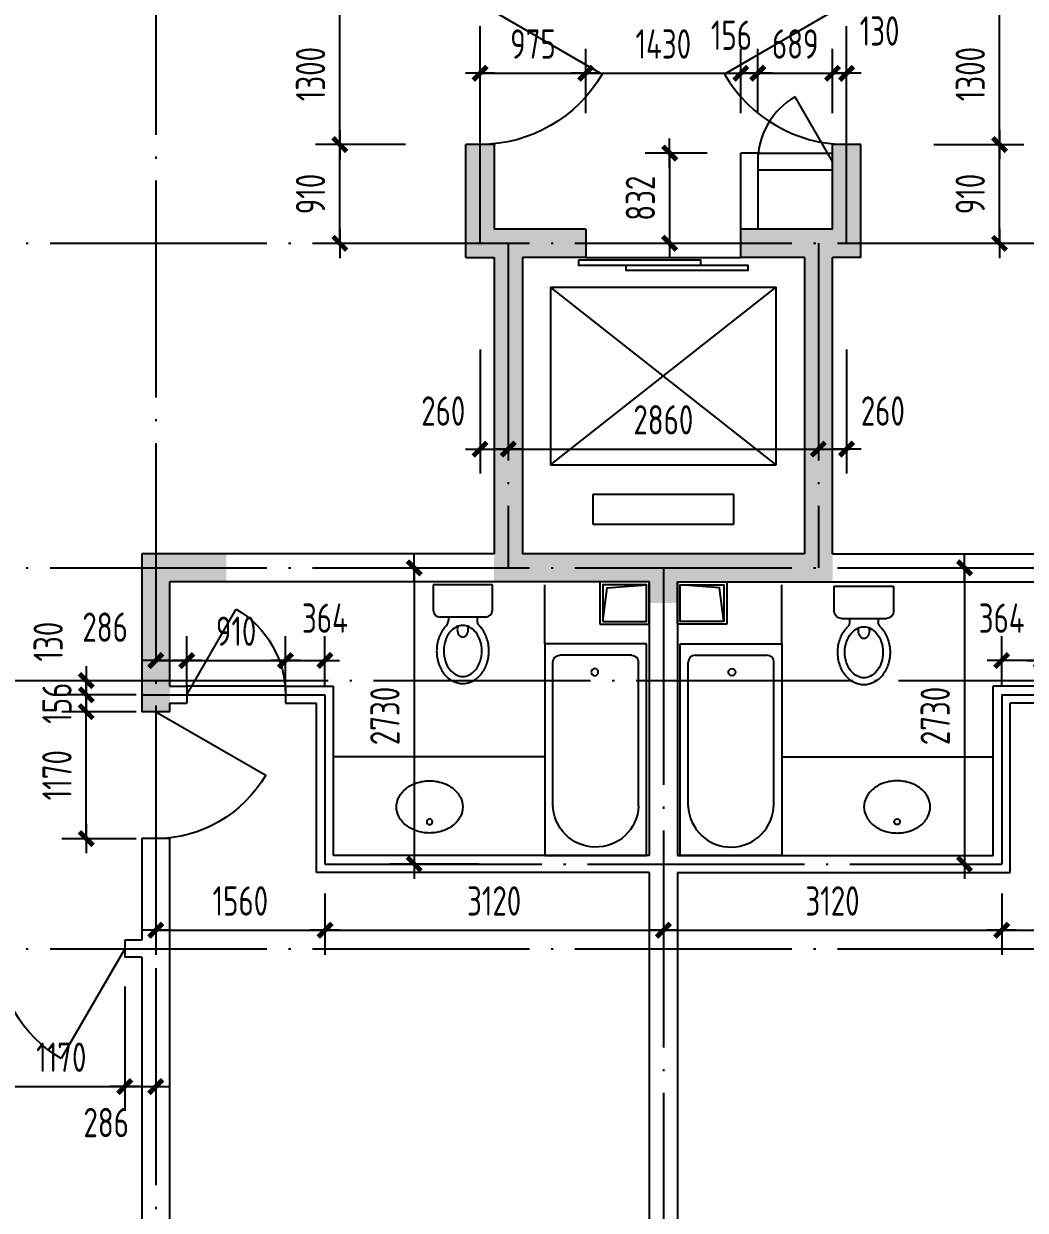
# Model space of a CAD drawing. Extents: x -726032 to 135930, y -151624 to 587044.
# Drawn here: x -683732 to -674497, y 552942 to 563876 of the extents above; entities that cross this region are included whole.
import ezdxf
from ezdxf.enums import TextEntityAlignment as Align

# ---------------------------------------------------------------- set-up
doc = ezdxf.new("R2010")
doc.units = 0
doc.header["$LTSCALE"] = 1000
doc.header["$MEASUREMENT"] = 0
doc.linetypes.add('DOTE', pattern=[2.42, 2, -0.2, 0.02, -0.2])
doc.layers.get('0').update_dxf_attribs({"linetype": 'CONTINUOUS'})
doc.layers.get('DEFPOINTS').update_dxf_attribs({"color": 1, "linetype": 'CONTINUOUS'})
for name, color, linetype in [('COLUMN', 170, 'CONTINUOUS'), ('DOTE', 8, 'DOTE'), ('GROUND', 45, 'CONTINUOUS'), ('LVTRY', 6, 'CONTINUOUS'), ('PUB_DIM', 245, 'CONTINUOUS'), ('STAIR', 42, 'CONTINUOUS'), ('WALL', 255, 'CONTINUOUS'), ('WINDOW', 155, 'CONTINUOUS'), ('WINDOW_TEXT', 7, 'CONTINUOUS')]:
    doc.layers.add(name, color=color, linetype=linetype)
doc.styles.add('DIM_FONT', font='isocp.shx', dxfattribs={"width": 0.8})
doc.styles.add('SIMPLEX', font='SIMPLEX.SHX')
doc.dimstyles.new('AXIS', dxfattribs={"dimtxt": 300, "dimasz": 1, "dimexe": 250, "dimexo": 300, "dimgap": 150, "dimtad": 1, "dimdec": 0, "dimzin": 0, "dimdsep": 46, "dimtxsty": 'DIM_FONT', "dimcen": 0.09, "dimse1": 1, "dimse2": 1, "dimclrt": 142, "dimadec": 0, "dimazin": 0, "dimtfac": 1, "dimtdec": 0, "dimtix": 1, "dimtmove": 2, "dimatfit": 3, "dimfxl": 1, "dimtolj": 1, "dimtzin": 0, "dimarcsym": 0})
doc.dimstyles.new('DIMA', dxfattribs={"dimtxt": 300, "dimasz": 1, "dimexe": 250, "dimexo": 300, "dimgap": 150, "dimtad": 1, "dimdec": 0, "dimzin": 0, "dimdsep": 46, "dimtxsty": 'DIM_FONT', "dimcen": 0.09, "dimse1": 1, "dimclrt": 142, "dimadec": 0, "dimazin": 0, "dimtfac": 1, "dimtdec": 0, "dimtix": 1, "dimtmove": 2, "dimatfit": 3, "dimfxl": 1, "dimtolj": 1, "dimtzin": 0, "dimarcsym": 0})
doc.dimstyles.new('DIMB', dxfattribs={"dimtxt": 300, "dimasz": 1, "dimexe": 250, "dimexo": 300, "dimgap": 150, "dimtad": 1, "dimdec": 0, "dimzin": 0, "dimdsep": 46, "dimtxsty": 'DIM_FONT', "dimcen": 0.09, "dimse2": 1, "dimclrt": 142, "dimadec": 0, "dimazin": 0, "dimtfac": 1, "dimtdec": 0, "dimtix": 1, "dimtmove": 2, "dimatfit": 3, "dimfxl": 1, "dimtolj": 1, "dimtzin": 0, "dimarcsym": 0})
doc.dimstyles.new('DIMN', dxfattribs={"dimtxt": 300, "dimasz": 1, "dimexe": 250, "dimexo": 300, "dimgap": 150, "dimtad": 1, "dimdec": 0, "dimzin": 0, "dimdsep": 46, "dimtxsty": 'DIM_FONT', "dimcen": 0.09, "dimclrt": 142, "dimadec": 0, "dimazin": 0, "dimtfac": 1, "dimtdec": 0, "dimtix": 1, "dimtmove": 2, "dimatfit": 3, "dimfxl": 1, "dimtolj": 1, "dimtzin": 0, "dimarcsym": 0})

# ---------------------------------------------------------------- blocks, each defined once
blk = doc.blocks.new('_DIMX')
blk.add_line((-150, 0), (150, 0))
at = {"const_width": 50}
blk.add_lwpolyline([(-70, -70), (70, 70)], dxfattribs=at)
blk = doc.blocks.new('*D1696')
at = {"layer": 'DEFPOINTS', "color": 0, "transparency": 16777216}
for p in [(-674714, 558008), (-674714, 557497), (-674350, 557497)]:
    blk.add_point(p, dxfattribs=at)
at = {"layer": 'PUB_DIM', "color": 0, "lineweight": -2, "transparency": 16777216}
for p, q in [((-674714, 557767), (-674714, 558233)), ((-674351, 558008), (-674713, 558008))]:
    blk.add_line(p, q, dxfattribs=at)
at = {"layer": 'PUB_DIM', "color": 0, "lineweight": -2, "transparency": 16777216, "xscale": 0.9, "yscale": 0.9, "zscale": 0.9, "rotation": 180}
blk.add_blockref('_DIMX', (-674714, 558008), dxfattribs=at)
at = {"layer": 'PUB_DIM', "color": 0, "lineweight": -2, "transparency": 16777216, "xscale": 0.9, "yscale": 0.9, "zscale": 0.9}
blk.add_blockref('_DIMX', (-674350, 558008), dxfattribs=at)
at = {"layer": 'PUB_DIM', "color": 142, "transparency": 16777216, "insert": (-674714, 558398), "char_height": 270, "attachment_point": 5, "style": 'DIM_FONT'}
blk.add_mtext('\\A1;364', dxfattribs=at)
blk = doc.blocks.new('_LV5')
for p, q in [((210.1, 0), (-210.1, 0)), ((-210.1, 0), (-210.1, -180)), ((210.1, -180), (210.1, 0)), ((160.1, -230), (-160.1, -230)), ((-101.4, -230), (-101.4, -254.3)), ((101.4, -230), (101.4, -254.1))]:
    blk.add_line(p, q)
blk.add_lwpolyline([(-135.1, -469.4, 0.080312), (-123, -544.2, 0.089014), (-91.8, -601.5, 0.104918), (-45.6, -639.3, 0.119812), (0.1, -650.4, 0.119812), (45.8, -639.3, 0.104918), (92, -601.5, 0.089014), (123.2, -544.2, 0.080312), (135.3, -469.4, 0.080312), (123.2, -394.6, 0.089014), (92, -337.3, 0.104918), (45.8, -299.5, 0.119812), (0.1, -288.4, 0.119812), (-45.6, -299.5, 0.104918), (-91.8, -337.3, 0.089014), (-123, -394.6, 0.080312)], format="xyb", close=True)
for points in [[(-38.7, -318.5, 0.073567), (-35.6, -339.5, 0.084454), (-27.4, -356, 0.10642), (-14.1, -367.8, 0.129709), (0, -371.5, 0.129709), (14.1, -367.8, 0.10642), (27.4, -356, 0.084454), (35.6, -339.5, 0.073567), (38.7, -318.5, 0.073567), (35.6, -297.5, 0.014016), (34.7, -294.6, 0.10642)], [(-34.7, -294.7, 0.013578), (-35.6, -297.5, 0.073567), (-38.7, -318.5, 0.073567)]]:
    blk.add_lwpolyline(points, format="xyb")
for centre, radius, start, end in [((-160.1, -180), 50, 180, 270), ((160.1, -180), 50, 270, 0), ((52.2, -452.8), 234.6, 141.28635, 161.63333), ((20.4, -427.3), 193.8, 134.81437, 141.28635), ((-151.4, -254.3), 50, 314.81437, 0), ((151.4, -254.1), 50, 180, 225.25549), ((-20.2, -427.3), 193.8, 38.71365, 45.25549), ((-52, -452.8), 234.6, 18.36667, 38.71365), ((102.3, -469.4), 287.4, 161.63333, 180), ((-102.1, -469.4), 287.4, 0, 18.36667), ((102.3, -469.4), 287.4, 180, 198.36667), ((-102.1, -469.4), 287.4, 341.63333, 0), ((52.2, -486), 234.6, 198.36667, 218.71365), ((-52, -486), 234.6, 321.28635, 341.63333), ((20.4, -511.6), 193.8, 218.71365, 242.67141), ((-20.2, -511.6), 193.8, 297.32859, 321.28635), ((0.1, -550.8), 149.6, 242.67141, 270), ((0.1, -550.8), 149.6, 270, 297.32859)]:
    blk.add_arc(centre, radius, start, end)
blk = doc.blocks.new('_DBLK')
blk.add_line((-0.5, 0), (0, -0.866))
blk.add_arc((-0.5, 0), 1, 300, 0)
at = {"layer": 'WINDOW_TEXT', "style": 'SIMPLEX', "flags": 9}
blk.add_attdef('A', text='', height=1, dxfattribs=at).set_placement((0, 1.5), align=Align.MIDDLE)
blk = doc.blocks.new('*D1697')
at = {"layer": 'DEFPOINTS', "color": 0, "transparency": 16777216}
for p in [(-680954, 558008), (-681318, 557497), (-680954, 557497)]:
    blk.add_point(p, dxfattribs=at)
at = {"layer": 'PUB_DIM', "color": 0, "lineweight": -2, "transparency": 16777216}
for p, q in [((-680954, 557767), (-680954, 558233)), ((-681317, 558008), (-680955, 558008))]:
    blk.add_line(p, q, dxfattribs=at)
at = {"layer": 'PUB_DIM', "color": 0, "lineweight": -2, "transparency": 16777216, "xscale": 0.9, "yscale": 0.9, "zscale": 0.9, "rotation": 180}
blk.add_blockref('_DIMX', (-681318, 558008), dxfattribs=at)
at = {"layer": 'PUB_DIM', "color": 0, "lineweight": -2, "transparency": 16777216, "xscale": 0.9, "yscale": 0.9, "zscale": 0.9}
blk.add_blockref('_DIMX', (-680954, 558008), dxfattribs=at)
at = {"layer": 'PUB_DIM', "color": 142, "transparency": 16777216, "insert": (-680954, 558398), "char_height": 270, "attachment_point": 5, "style": 'DIM_FONT'}
blk.add_mtext('\\A1;364', dxfattribs=at)
blk = doc.blocks.new('*D1698')
at = {"layer": 'DEFPOINTS', "color": 0, "transparency": 16777216}
for p in [(-679264, 558862), (-680131, 556132), (-679264, 556132)]:
    blk.add_point(p, dxfattribs=at)
at = {"layer": 'PUB_DIM', "color": 0, "lineweight": -2, "transparency": 16777216}
for p, q in [((-680131, 558862), (-680131, 556133)), ((-679534, 556132), (-680356, 556132))]:
    blk.add_line(p, q, dxfattribs=at)
at = {"layer": 'PUB_DIM', "color": 0, "lineweight": -2, "transparency": 16777216, "xscale": 0.9, "yscale": 0.9, "zscale": 0.9}
for p, rotation in [((-680131, 558862), 90), ((-680131, 556132), 270)]:
    blk.add_blockref('_DIMX', p, dxfattribs=dict(at, rotation=rotation))
at = {"layer": 'PUB_DIM', "color": 142, "transparency": 16777216, "insert": (-680401, 557497), "char_height": 270, "attachment_point": 5, "rotation": 90, "style": 'DIM_FONT'}
blk.add_mtext('\\A1;2730', dxfattribs=at)
blk = doc.blocks.new('*D1699')
at = {"layer": 'DEFPOINTS', "color": 0, "transparency": 16777216}
for p in [(-675924, 558862), (-675924, 556132), (-675057, 556132)]:
    blk.add_point(p, dxfattribs=at)
at = {"layer": 'PUB_DIM', "color": 0, "lineweight": -2, "transparency": 16777216}
for p, q in [((-675057, 558862), (-675057, 556133)), ((-675654, 556132), (-674832, 556132))]:
    blk.add_line(p, q, dxfattribs=at)
at = {"layer": 'PUB_DIM', "color": 0, "lineweight": -2, "transparency": 16777216, "xscale": 0.9, "yscale": 0.9, "zscale": 0.9}
for p, rotation in [((-675057, 558862), 90), ((-675057, 556132), 270)]:
    blk.add_blockref('_DIMX', p, dxfattribs=dict(at, rotation=rotation))
at = {"layer": 'PUB_DIM', "color": 142, "transparency": 16777216, "insert": (-675327, 557497), "char_height": 270, "attachment_point": 5, "rotation": 90, "style": 'DIM_FONT'}
blk.add_mtext('\\A1;2730', dxfattribs=at)
blk = doc.blocks.new('*D2544')
at = {"layer": 'DEFPOINTS', "color": 0, "transparency": 16777216}
for p in [(-677834, 556132), (-674714, 556132), (-674714, 555522)]:
    blk.add_point(p, dxfattribs=at)
at = {"layer": 'PUB_DIM', "color": 0, "lineweight": -2, "transparency": 16777216}
for p, q in [((-674714, 555862), (-674714, 555297)), ((-677833, 555522), (-674715, 555522))]:
    blk.add_line(p, q, dxfattribs=at)
at = {"layer": 'PUB_DIM', "color": 0, "lineweight": -2, "transparency": 16777216, "xscale": 0.9, "yscale": 0.9, "zscale": 0.9, "rotation": 180}
blk.add_blockref('_DIMX', (-677834, 555522), dxfattribs=at)
at = {"layer": 'PUB_DIM', "color": 0, "lineweight": -2, "transparency": 16777216, "xscale": 0.9, "yscale": 0.9, "zscale": 0.9}
blk.add_blockref('_DIMX', (-674714, 555522), dxfattribs=at)
at = {"layer": 'PUB_DIM', "color": 142, "transparency": 16777216, "insert": (-676274, 555792), "char_height": 270, "attachment_point": 5, "style": 'DIM_FONT'}
blk.add_mtext('\\A1;3120', dxfattribs=at)
blk = doc.blocks.new('_LV29')
for p, q in [((-360, 0), (360, 0)), ((-360, -1500), (-360, 0)), ((360, 0), (360, -1500)), ((-254.1, -80), (254.1, -80)), ((-304.2, -1149.3), (-304.1, -130)), ((304.2, -1149.3), (304.1, -130)), ((360, -1500), (-360, -1500))]:
    blk.add_line(p, q)
blk.add_circle((6.2, -200), 25)
for centre, radius, start, end in [((-254.1, -130), 50, 90, 179.99558), ((254.1, -130), 50, 0.00442, 90), ((-0.7, -1136.2), 303.8, 182.45444, 359.74723)]:
    blk.add_arc(centre, radius, start, end)
blk = doc.blocks.new('*D1302')
at = {"layer": 'DEFPOINTS', "color": 0, "transparency": 16777216}
for p in [(-682514, 556392), (-680954, 556132), (-680954, 555522)]:
    blk.add_point(p, dxfattribs=at)
at = {"layer": 'PUB_DIM', "color": 0, "lineweight": -2, "transparency": 16777216}
for p, q in [((-682514, 556122), (-682514, 555297)), ((-680954, 555862), (-680954, 555297)), ((-682513, 555522), (-680955, 555522))]:
    blk.add_line(p, q, dxfattribs=at)
at = {"layer": 'PUB_DIM', "color": 0, "lineweight": -2, "transparency": 16777216, "xscale": 0.9, "yscale": 0.9, "zscale": 0.9, "rotation": 180}
blk.add_blockref('_DIMX', (-682514, 555522), dxfattribs=at)
at = {"layer": 'PUB_DIM', "color": 0, "lineweight": -2, "transparency": 16777216, "xscale": 0.9, "yscale": 0.9, "zscale": 0.9}
blk.add_blockref('_DIMX', (-680954, 555522), dxfattribs=at)
at = {"layer": 'PUB_DIM', "color": 142, "transparency": 16777216, "insert": (-681734, 555792), "char_height": 270, "attachment_point": 5, "style": 'DIM_FONT'}
blk.add_mtext('\\A1;1560', dxfattribs=at)
blk = doc.blocks.new('*D2561')
at = {"layer": 'DEFPOINTS', "color": 0, "transparency": 16777216}
for p in [(-682228, 558008), (-682514, 557497), (-682228, 557497)]:
    blk.add_point(p, dxfattribs=at)
at = {"layer": 'PUB_DIM', "color": 0, "lineweight": -2, "transparency": 16777216}
for p, q in [((-682228, 557767), (-682228, 558233)), ((-682513, 558008), (-682229, 558008))]:
    blk.add_line(p, q, dxfattribs=at)
at = {"layer": 'PUB_DIM', "color": 0, "lineweight": -2, "transparency": 16777216, "xscale": 0.9, "yscale": 0.9, "zscale": 0.9, "rotation": 180}
blk.add_blockref('_DIMX', (-682514, 558008), dxfattribs=at)
at = {"layer": 'PUB_DIM', "color": 0, "lineweight": -2, "transparency": 16777216, "xscale": 0.9, "yscale": 0.9, "zscale": 0.9}
blk.add_blockref('_DIMX', (-682228, 558008), dxfattribs=at)
at = {"layer": 'PUB_DIM', "color": 142, "transparency": 16777216, "insert": (-682981, 558315), "char_height": 270, "attachment_point": 5, "style": 'DIM_FONT'}
blk.add_mtext('\\A1;286', dxfattribs=at)
blk = doc.blocks.new('*D2562')
at = {"layer": 'DEFPOINTS', "color": 0, "transparency": 16777216}
for p in [(-681318, 558008), (-682228, 557497), (-681318, 557497)]:
    blk.add_point(p, dxfattribs=at)
at = {"layer": 'PUB_DIM', "color": 0, "lineweight": -2, "transparency": 16777216}
for p, q in [((-681318, 557767), (-681318, 558233)), ((-682227, 558008), (-681319, 558008))]:
    blk.add_line(p, q, dxfattribs=at)
at = {"layer": 'PUB_DIM', "color": 0, "lineweight": -2, "transparency": 16777216, "xscale": 0.9, "yscale": 0.9, "zscale": 0.9, "rotation": 180}
blk.add_blockref('_DIMX', (-682228, 558008), dxfattribs=at)
at = {"layer": 'PUB_DIM', "color": 0, "lineweight": -2, "transparency": 16777216, "xscale": 0.9, "yscale": 0.9, "zscale": 0.9}
blk.add_blockref('_DIMX', (-681318, 558008), dxfattribs=at)
at = {"layer": 'PUB_DIM', "color": 142, "transparency": 16777216, "insert": (-681773, 558278), "char_height": 270, "attachment_point": 5, "style": 'DIM_FONT'}
blk.add_mtext('\\A1;910', dxfattribs=at)
blk = doc.blocks.new('_LV4')
blk.add_lwpolyline([(0, -520, 0.078966), (92.3, -505.3, 0.088152), (166.2, -465.8, 0.105269), (218.1, -403.4, 0.121685), (235, -335, 0.121685), (218.1, -266.6, 0.105269), (166.2, -204.2, 0.088152), (92.3, -164.7, 0.078966), (0, -150, 0.078966), (-92.3, -164.7, 0.088152), (-166.2, -204.2, 0.105269), (-218.1, -266.6, 0.121685), (-235, -335, 0.121685), (-218.1, -403.4, 0.105269), (-166.2, -465.8, 0.088152), (-92.3, -505.3, 0.078966)], format="xyb", close=True)
blk.add_circle((0, -230), 20)
blk = doc.blocks.new('*D3804')
at = {"layer": 'DEFPOINTS', "color": 0, "transparency": 16777216}
for p in [(-680954, 556132), (-677834, 556132), (-677834, 555522)]:
    blk.add_point(p, dxfattribs=at)
at = {"layer": 'PUB_DIM', "color": 0, "lineweight": -2, "transparency": 16777216}
for p, q in [((-680954, 555862), (-680954, 555297)), ((-680953, 555522), (-677835, 555522))]:
    blk.add_line(p, q, dxfattribs=at)
at = {"layer": 'PUB_DIM', "color": 0, "lineweight": -2, "transparency": 16777216, "xscale": 0.9, "yscale": 0.9, "zscale": 0.9, "rotation": 180}
blk.add_blockref('_DIMX', (-680954, 555522), dxfattribs=at)
at = {"layer": 'PUB_DIM', "color": 0, "lineweight": -2, "transparency": 16777216, "xscale": 0.9, "yscale": 0.9, "zscale": 0.9}
blk.add_blockref('_DIMX', (-677834, 555522), dxfattribs=at)
at = {"layer": 'PUB_DIM', "color": 142, "transparency": 16777216, "insert": (-679394, 555792), "char_height": 270, "attachment_point": 5, "style": 'DIM_FONT'}
blk.add_mtext('\\A1;3120', dxfattribs=at)
blk = doc.blocks.new('*D2571')
at = {"layer": 'DEFPOINTS', "color": 0, "transparency": 16777216}
for p in [(-683970, 555274), (-682800, 555274), (-682800, 554082)]:
    blk.add_point(p, dxfattribs=at)
at = {"layer": 'PUB_DIM', "color": 0, "lineweight": -2, "transparency": 16777216}
for p, q in [((-682800, 555004), (-682800, 553857)), ((-683969, 554082), (-682801, 554082))]:
    blk.add_line(p, q, dxfattribs=at)
at = {"layer": 'PUB_DIM', "color": 0, "lineweight": -2, "transparency": 16777216, "xscale": 0.9, "yscale": 0.9, "zscale": 0.9, "rotation": 180}
blk.add_blockref('_DIMX', (-683970, 554082), dxfattribs=at)
at = {"layer": 'PUB_DIM', "color": 0, "lineweight": -2, "transparency": 16777216, "xscale": 0.9, "yscale": 0.9, "zscale": 0.9}
blk.add_blockref('_DIMX', (-682800, 554082), dxfattribs=at)
at = {"layer": 'PUB_DIM', "color": 142, "transparency": 16777216, "insert": (-683385, 554352), "char_height": 270, "attachment_point": 5, "style": 'DIM_FONT'}
blk.add_mtext('\\A1;1170', dxfattribs=at)
blk = doc.blocks.new('*D2573')
at = {"layer": 'DEFPOINTS', "color": 0, "transparency": 16777216}
for p in [(-682800, 555274), (-682514, 555274), (-682514, 554082)]:
    blk.add_point(p, dxfattribs=at)
at = {"layer": 'PUB_DIM', "color": 0, "lineweight": -2, "transparency": 16777216}
for p, q in [((-682514, 555004), (-682514, 553857)), ((-682799, 554082), (-682515, 554082))]:
    blk.add_line(p, q, dxfattribs=at)
at = {"layer": 'PUB_DIM', "color": 0, "lineweight": -2, "transparency": 16777216, "xscale": 0.9, "yscale": 0.9, "zscale": 0.9, "rotation": 180}
blk.add_blockref('_DIMX', (-682800, 554082), dxfattribs=at)
at = {"layer": 'PUB_DIM', "color": 0, "lineweight": -2, "transparency": 16777216, "xscale": 0.9, "yscale": 0.9, "zscale": 0.9}
blk.add_blockref('_DIMX', (-682514, 554082), dxfattribs=at)
at = {"layer": 'PUB_DIM', "color": 142, "transparency": 16777216, "insert": (-682971, 553750), "char_height": 270, "attachment_point": 5, "style": 'DIM_FONT'}
blk.add_mtext('\\A1;286', dxfattribs=at)
blk = doc.blocks.new('*D1310')
at = {"layer": 'DEFPOINTS', "color": 0, "transparency": 16777216}
for p in [(-683155, 557536), (-682424, 557536), (-682424, 556366)]:
    blk.add_point(p, dxfattribs=at)
at = {"layer": 'PUB_DIM', "color": 0, "lineweight": -2, "transparency": 16777216}
for p, q in [((-682694, 557536), (-683380, 557536)), ((-683155, 556367), (-683155, 557536)), ((-682694, 556366), (-683380, 556366))]:
    blk.add_line(p, q, dxfattribs=at)
at = {"layer": 'PUB_DIM', "color": 0, "lineweight": -2, "transparency": 16777216, "xscale": 0.9, "yscale": 0.9, "zscale": 0.9}
for p, rotation in [((-683155, 557536), 90), ((-683155, 556366), 270)]:
    blk.add_blockref('_DIMX', p, dxfattribs=dict(at, rotation=rotation))
at = {"layer": 'PUB_DIM', "color": 142, "transparency": 16777216, "insert": (-683425, 556951), "char_height": 270, "attachment_point": 5, "rotation": 90, "style": 'DIM_FONT'}
blk.add_mtext('\\A1;1170', dxfattribs=at)
blk = doc.blocks.new('*D2574')
at = {"layer": 'DEFPOINTS', "color": 0, "transparency": 16777216}
for p in [(-683155, 557692), (-682424, 557692), (-682424, 557536)]:
    blk.add_point(p, dxfattribs=at)
at = {"layer": 'PUB_DIM', "color": 0, "lineweight": -2, "transparency": 16777216}
for p, q in [((-682694, 557692), (-683380, 557692)), ((-683155, 557693), (-683155, 557694)), ((-683155, 557536), (-683155, 557692)), ((-683155, 557536), (-683155, 557535))]:
    blk.add_line(p, q, dxfattribs=at)
at = {"layer": 'PUB_DIM', "color": 0, "lineweight": -2, "transparency": 16777216, "xscale": 0.9, "yscale": 0.9, "zscale": 0.9}
for p, rotation in [((-683155, 557692), 270), ((-683155, 557536), 90)]:
    blk.add_blockref('_DIMX', p, dxfattribs=dict(at, rotation=rotation))
at = {"layer": 'PUB_DIM', "color": 142, "transparency": 16777216, "insert": (-683425, 557614), "char_height": 270, "attachment_point": 5, "rotation": 90, "style": 'DIM_FONT'}
blk.add_mtext('\\A1;156', dxfattribs=at)
blk = doc.blocks.new('*D1311')
at = {"layer": 'DEFPOINTS', "color": 0, "transparency": 16777216}
for p in [(-683155, 557822), (-682424, 557822), (-682424, 557692)]:
    blk.add_point(p, dxfattribs=at)
at = {"layer": 'PUB_DIM', "color": 0, "lineweight": -2, "transparency": 16777216}
for p, q in [((-682694, 557822), (-683380, 557822)), ((-683155, 557823), (-683155, 557824)), ((-683155, 557692), (-683155, 557822)), ((-682694, 557692), (-683380, 557692)), ((-683155, 557692), (-683155, 557691))]:
    blk.add_line(p, q, dxfattribs=at)
at = {"layer": 'PUB_DIM', "color": 0, "lineweight": -2, "transparency": 16777216, "xscale": 0.9, "yscale": 0.9, "zscale": 0.9}
for p, rotation in [((-683155, 557822), 270), ((-683155, 557692), 90)]:
    blk.add_blockref('_DIMX', p, dxfattribs=dict(at, rotation=rotation))
at = {"layer": 'PUB_DIM', "color": 142, "transparency": 16777216, "insert": (-683506, 558182), "char_height": 270, "attachment_point": 5, "rotation": 90, "style": 'DIM_FONT'}
blk.add_mtext('\\A1;130', dxfattribs=at)
blk = doc.blocks.new('*D1319')
at = {"layer": 'DEFPOINTS', "color": 0, "transparency": 16777216}
for p in [(-673154, 556392), (-674714, 556132), (-673154, 555522)]:
    blk.add_point(p, dxfattribs=at)
at = {"layer": 'PUB_DIM', "color": 0, "lineweight": -2, "transparency": 16777216}
for p, q in [((-673154, 556122), (-673154, 555297)), ((-674714, 555862), (-674714, 555297)), ((-674713, 555522), (-673155, 555522))]:
    blk.add_line(p, q, dxfattribs=at)
at = {"layer": 'PUB_DIM', "color": 0, "lineweight": -2, "transparency": 16777216, "xscale": 0.9, "yscale": 0.9, "zscale": 0.9, "rotation": 180}
blk.add_blockref('_DIMX', (-674714, 555522), dxfattribs=at)
at = {"layer": 'PUB_DIM', "color": 0, "lineweight": -2, "transparency": 16777216, "xscale": 0.9, "yscale": 0.9, "zscale": 0.9}
blk.add_blockref('_DIMX', (-673154, 555522), dxfattribs=at)
at = {"layer": 'PUB_DIM', "color": 142, "transparency": 16777216, "insert": (-673934, 555792), "char_height": 270, "attachment_point": 5, "style": 'DIM_FONT'}
blk.add_mtext('\\A1;1560', dxfattribs=at)
blk = doc.blocks.new('M_A1SFU')
blk.add_line((-0.5, 0), (0, -0.866))
blk.add_arc((-0.5, 0), 1, 300, 0)
blk = doc.blocks.new('*D2713')
at = {"layer": 'DEFPOINTS', "color": 0, "transparency": 16777216}
for p in [(-676144, 563419), (-676274, 562782), (-676144, 562782)]:
    blk.add_point(p, dxfattribs=at)
at = {"layer": 'PUB_DIM', "color": 0, "lineweight": -2, "transparency": 16777216}
for p, q in [((-676144, 563052), (-676144, 563644)), ((-676275, 563419), (-676276, 563419)), ((-676274, 563419), (-676144, 563419)), ((-676143, 563419), (-676142, 563419))]:
    blk.add_line(p, q, dxfattribs=at)
at = {"layer": 'PUB_DIM', "color": 0, "lineweight": -2, "transparency": 16777216, "xscale": 0.9, "yscale": 0.9, "zscale": 0.9}
blk.add_blockref('_DIMX', (-676274, 563419), dxfattribs=at)
at = {"layer": 'PUB_DIM', "color": 0, "lineweight": -2, "transparency": 16777216, "xscale": 0.9, "yscale": 0.9, "zscale": 0.9, "rotation": 180}
blk.add_blockref('_DIMX', (-676144, 563419), dxfattribs=at)
at = {"layer": 'PUB_DIM', "color": 142, "transparency": 16777216, "insert": (-675840, 563809), "char_height": 270, "attachment_point": 5, "style": 'DIM_FONT'}
blk.add_mtext('\\A1;130', dxfattribs=at)
blk = doc.blocks.new('*D1487')
at = {"layer": 'DEFPOINTS', "color": 0, "transparency": 16777216}
for p in [(-676274, 563419), (-676963, 562782), (-676274, 562782)]:
    blk.add_point(p, dxfattribs=at)
at = {"layer": 'PUB_DIM', "color": 0, "lineweight": -2, "transparency": 16777216}
for p, q in [((-676963, 563052), (-676963, 563644)), ((-676274, 563052), (-676274, 563644)), ((-676962, 563419), (-676275, 563419))]:
    blk.add_line(p, q, dxfattribs=at)
at = {"layer": 'PUB_DIM', "color": 0, "lineweight": -2, "transparency": 16777216, "xscale": 0.9, "yscale": 0.9, "zscale": 0.9, "rotation": 180}
blk.add_blockref('_DIMX', (-676963, 563419), dxfattribs=at)
at = {"layer": 'PUB_DIM', "color": 0, "lineweight": -2, "transparency": 16777216, "xscale": 0.9, "yscale": 0.9, "zscale": 0.9}
blk.add_blockref('_DIMX', (-676274, 563419), dxfattribs=at)
at = {"layer": 'PUB_DIM', "color": 142, "transparency": 16777216, "insert": (-676618, 563689), "char_height": 270, "attachment_point": 5, "style": 'DIM_FONT'}
blk.add_mtext('\\A1;689', dxfattribs=at)
blk = doc.blocks.new('*D1489')
at = {"layer": 'DEFPOINTS', "color": 0, "transparency": 16777216}
for p in [(-679524, 561144), (-679264, 561144), (-679264, 559956)]:
    blk.add_point(p, dxfattribs=at)
at = {"layer": 'PUB_DIM', "color": 0, "lineweight": -2, "transparency": 16777216}
for p, q in [((-679524, 560874), (-679524, 559731)), ((-679525, 559956), (-679526, 559956)), ((-679524, 559956), (-679264, 559956)), ((-679263, 559956), (-679262, 559956))]:
    blk.add_line(p, q, dxfattribs=at)
at = {"layer": 'PUB_DIM', "color": 0, "lineweight": -2, "transparency": 16777216, "xscale": 0.9, "yscale": 0.9, "zscale": 0.9}
blk.add_blockref('_DIMX', (-679524, 559956), dxfattribs=at)
at = {"layer": 'PUB_DIM', "color": 0, "lineweight": -2, "transparency": 16777216, "xscale": 0.9, "yscale": 0.9, "zscale": 0.9, "rotation": 180}
blk.add_blockref('_DIMX', (-679264, 559956), dxfattribs=at)
at = {"layer": 'PUB_DIM', "color": 142, "transparency": 16777216, "insert": (-679863, 560307), "char_height": 270, "attachment_point": 5, "style": 'DIM_FONT'}
blk.add_mtext('\\A1;260', dxfattribs=at)
blk = doc.blocks.new('*D1519')
at = {"layer": 'DEFPOINTS', "color": 0, "transparency": 16777216}
for p in [(-677119, 563419), (-678549, 562782), (-677119, 562782)]:
    blk.add_point(p, dxfattribs=at)
at = {"layer": 'PUB_DIM', "color": 0, "lineweight": -2, "transparency": 16777216}
for p, q in [((-678549, 563052), (-678549, 563644)), ((-677119, 563052), (-677119, 563644)), ((-678548, 563419), (-677120, 563419))]:
    blk.add_line(p, q, dxfattribs=at)
at = {"layer": 'PUB_DIM', "color": 0, "lineweight": -2, "transparency": 16777216, "xscale": 0.9, "yscale": 0.9, "zscale": 0.9, "rotation": 180}
blk.add_blockref('_DIMX', (-678549, 563419), dxfattribs=at)
at = {"layer": 'PUB_DIM', "color": 0, "lineweight": -2, "transparency": 16777216, "xscale": 0.9, "yscale": 0.9, "zscale": 0.9}
blk.add_blockref('_DIMX', (-677119, 563419), dxfattribs=at)
at = {"layer": 'PUB_DIM', "color": 142, "transparency": 16777216, "insert": (-677834, 563689), "char_height": 270, "attachment_point": 5, "style": 'DIM_FONT'}
blk.add_mtext('\\A1;1430', dxfattribs=at)
blk = doc.blocks.new('*D1520')
at = {"layer": 'DEFPOINTS', "color": 0, "transparency": 16777216}
for p in [(-676963, 563419), (-677119, 562782), (-676963, 562782)]:
    blk.add_point(p, dxfattribs=at)
at = {"layer": 'PUB_DIM', "color": 0, "lineweight": -2, "transparency": 16777216}
for p, q in [((-677119, 563052), (-677119, 563644)), ((-676963, 563052), (-676963, 563644)), ((-677120, 563419), (-677121, 563419)), ((-677119, 563419), (-676963, 563419)), ((-676962, 563419), (-676961, 563419))]:
    blk.add_line(p, q, dxfattribs=at)
at = {"layer": 'PUB_DIM', "color": 0, "lineweight": -2, "transparency": 16777216, "xscale": 0.9, "yscale": 0.9, "zscale": 0.9}
blk.add_blockref('_DIMX', (-677119, 563419), dxfattribs=at)
at = {"layer": 'PUB_DIM', "color": 0, "lineweight": -2, "transparency": 16777216, "xscale": 0.9, "yscale": 0.9, "zscale": 0.9, "rotation": 180}
blk.add_blockref('_DIMX', (-676963, 563419), dxfattribs=at)
at = {"layer": 'PUB_DIM', "color": 142, "transparency": 16777216, "insert": (-677206, 563770), "char_height": 270, "attachment_point": 5, "style": 'DIM_FONT'}
blk.add_mtext('\\A1;156', dxfattribs=at)
blk = doc.blocks.new('*D1521')
at = {"layer": 'DEFPOINTS', "color": 0, "transparency": 16777216}
for p in [(-677160, 562684), (-677776, 561852), (-677160, 561852)]:
    blk.add_point(p, dxfattribs=at)
at = {"layer": 'PUB_DIM', "color": 0, "lineweight": -2, "transparency": 16777216}
for p, q in [((-677430, 562684), (-678001, 562684)), ((-677776, 562684), (-677776, 561853)), ((-677430, 561852), (-678001, 561852))]:
    blk.add_line(p, q, dxfattribs=at)
at = {"layer": 'PUB_DIM', "color": 0, "lineweight": -2, "transparency": 16777216, "xscale": 0.9, "yscale": 0.9, "zscale": 0.9}
for p, rotation in [((-677776, 562684), 90), ((-677776, 561852), 270)]:
    blk.add_blockref('_DIMX', p, dxfattribs=dict(at, rotation=rotation))
at = {"layer": 'PUB_DIM', "color": 142, "transparency": 16777216, "insert": (-678046, 562268), "char_height": 270, "attachment_point": 5, "rotation": 90, "style": 'DIM_FONT'}
blk.add_mtext('\\A1;832', dxfattribs=at)
blk = doc.blocks.new('_LIFTD')
for points in [[(-0.5476, -0.6024), (-0.5476, -0.7742), (0.2411, -0.7742), (0.2411, -0.6024), (-0.5476, -0.6024)], [(-0.2411, -0.7836), (-0.2411, -0.9554), (0.5476, -0.9554), (0.5476, -0.7836), (-0.2411, -0.7836)]]:
    blk.add_lwpolyline(points)
blk = doc.blocks.new('*D2735')
at = {"layer": 'DEFPOINTS', "color": 0, "transparency": 16777216}
for p in [(-680817, 562762), (-679940, 562762), (-679940, 561852)]:
    blk.add_point(p, dxfattribs=at)
at = {"layer": 'PUB_DIM', "color": 0, "lineweight": -2, "transparency": 16777216}
for p, q in [((-680210, 562762), (-681042, 562762)), ((-680817, 561853), (-680817, 562762))]:
    blk.add_line(p, q, dxfattribs=at)
at = {"layer": 'PUB_DIM', "color": 0, "lineweight": -2, "transparency": 16777216, "xscale": 0.9, "yscale": 0.9, "zscale": 0.9}
for p, rotation in [((-680817, 562762), 90), ((-680817, 561852), 270)]:
    blk.add_blockref('_DIMX', p, dxfattribs=dict(at, rotation=rotation))
at = {"layer": 'PUB_DIM', "color": 142, "transparency": 16777216, "insert": (-681087, 562307), "char_height": 270, "attachment_point": 5, "rotation": 90, "style": 'DIM_FONT'}
blk.add_mtext('\\A1;910', dxfattribs=at)
blk = doc.blocks.new('*D2737')
at = {"layer": 'DEFPOINTS', "color": 0, "transparency": 16777216}
for p in [(-680817, 564062), (-679940, 564062), (-679940, 562762)]:
    blk.add_point(p, dxfattribs=at)
at = {"layer": 'PUB_DIM', "color": 0, "lineweight": -2, "transparency": 16777216}
for p, q in [((-680210, 564062), (-681042, 564062)), ((-680817, 562763), (-680817, 564062))]:
    blk.add_line(p, q, dxfattribs=at)
at = {"layer": 'PUB_DIM', "color": 0, "lineweight": -2, "transparency": 16777216, "xscale": 0.9, "yscale": 0.9, "zscale": 0.9}
for p, rotation in [((-680817, 564062), 90), ((-680817, 562762), 270)]:
    blk.add_blockref('_DIMX', p, dxfattribs=dict(at, rotation=rotation))
at = {"layer": 'PUB_DIM', "color": 142, "transparency": 16777216, "insert": (-681087, 563412), "char_height": 270, "attachment_point": 5, "rotation": 90, "style": 'DIM_FONT'}
blk.add_mtext('\\A1;1300', dxfattribs=at)
blk = doc.blocks.new('*D1527')
at = {"layer": 'DEFPOINTS', "color": 0, "transparency": 16777216}
for p in [(-678549, 563419), (-679524, 562782), (-678549, 562782)]:
    blk.add_point(p, dxfattribs=at)
at = {"layer": 'PUB_DIM', "color": 0, "lineweight": -2, "transparency": 16777216}
for p, q in [((-679524, 563052), (-679524, 563644)), ((-678549, 563052), (-678549, 563644)), ((-679523, 563419), (-678550, 563419))]:
    blk.add_line(p, q, dxfattribs=at)
at = {"layer": 'PUB_DIM', "color": 0, "lineweight": -2, "transparency": 16777216, "xscale": 0.9, "yscale": 0.9, "zscale": 0.9, "rotation": 180}
blk.add_blockref('_DIMX', (-679524, 563419), dxfattribs=at)
at = {"layer": 'PUB_DIM', "color": 0, "lineweight": -2, "transparency": 16777216, "xscale": 0.9, "yscale": 0.9, "zscale": 0.9}
blk.add_blockref('_DIMX', (-678549, 563419), dxfattribs=at)
at = {"layer": 'PUB_DIM', "color": 142, "transparency": 16777216, "insert": (-679036, 563689), "char_height": 270, "attachment_point": 5, "style": 'DIM_FONT'}
blk.add_mtext('\\A1;975', dxfattribs=at)
blk = doc.blocks.new('*D2747')
at = {"layer": 'DEFPOINTS', "color": 0, "transparency": 16777216}
for p in [(-675610, 562762), (-674734, 562762), (-675610, 561852)]:
    blk.add_point(p, dxfattribs=at)
at = {"layer": 'PUB_DIM', "color": 0, "lineweight": -2, "transparency": 16777216}
for p, q in [((-675340, 562762), (-674509, 562762)), ((-674734, 561853), (-674734, 562762))]:
    blk.add_line(p, q, dxfattribs=at)
at = {"layer": 'PUB_DIM', "color": 0, "lineweight": -2, "transparency": 16777216, "xscale": 0.9, "yscale": 0.9, "zscale": 0.9}
for p, rotation in [((-674734, 562762), 90), ((-674734, 561852), 270)]:
    blk.add_blockref('_DIMX', p, dxfattribs=dict(at, rotation=rotation))
at = {"layer": 'PUB_DIM', "color": 142, "transparency": 16777216, "insert": (-675004, 562307), "char_height": 270, "attachment_point": 5, "rotation": 90, "style": 'DIM_FONT'}
blk.add_mtext('\\A1;910', dxfattribs=at)
blk = doc.blocks.new('*D2748')
at = {"layer": 'DEFPOINTS', "color": 0, "transparency": 16777216}
for p in [(-675610, 564062), (-674734, 564062), (-675610, 562762)]:
    blk.add_point(p, dxfattribs=at)
at = {"layer": 'PUB_DIM', "color": 0, "lineweight": -2, "transparency": 16777216}
for p, q in [((-675340, 564062), (-674509, 564062)), ((-674734, 562763), (-674734, 564062))]:
    blk.add_line(p, q, dxfattribs=at)
at = {"layer": 'PUB_DIM', "color": 0, "lineweight": -2, "transparency": 16777216, "xscale": 0.9, "yscale": 0.9, "zscale": 0.9}
for p, rotation in [((-674734, 564062), 90), ((-674734, 562762), 270)]:
    blk.add_blockref('_DIMX', p, dxfattribs=dict(at, rotation=rotation))
at = {"layer": 'PUB_DIM', "color": 142, "transparency": 16777216, "insert": (-675004, 563412), "char_height": 270, "attachment_point": 5, "rotation": 90, "style": 'DIM_FONT'}
blk.add_mtext('\\A1;1300', dxfattribs=at)
blk = doc.blocks.new('*D3913')
at = {"layer": 'DEFPOINTS', "color": 0, "transparency": 16777216}
for p in [(-679264, 561144), (-676404, 561144), (-676404, 559956)]:
    blk.add_point(p, dxfattribs=at)
at = {"layer": 'PUB_DIM', "color": 0, "lineweight": -2, "transparency": 16777216}
blk.add_line((-679263, 559956), (-676405, 559956), dxfattribs=at)
at = {"layer": 'PUB_DIM', "color": 0, "lineweight": -2, "transparency": 16777216, "xscale": 0.9, "yscale": 0.9, "zscale": 0.9, "rotation": 180}
blk.add_blockref('_DIMX', (-679264, 559956), dxfattribs=at)
at = {"layer": 'PUB_DIM', "color": 0, "lineweight": -2, "transparency": 16777216, "xscale": 0.9, "yscale": 0.9, "zscale": 0.9}
blk.add_blockref('_DIMX', (-676404, 559956), dxfattribs=at)
at = {"layer": 'PUB_DIM', "color": 142, "transparency": 16777216, "insert": (-677834, 560226), "char_height": 270, "attachment_point": 5, "style": 'DIM_FONT'}
blk.add_mtext('\\A1;2860', dxfattribs=at)
blk = doc.blocks.new('*D3914')
at = {"layer": 'DEFPOINTS', "color": 0, "transparency": 16777216}
for p in [(-676404, 561144), (-676144, 561144), (-676144, 559956)]:
    blk.add_point(p, dxfattribs=at)
at = {"layer": 'PUB_DIM', "color": 0, "lineweight": -2, "transparency": 16777216}
for p, q in [((-676144, 560874), (-676144, 559731)), ((-676405, 559956), (-676406, 559956)), ((-676404, 559956), (-676144, 559956)), ((-676143, 559956), (-676142, 559956))]:
    blk.add_line(p, q, dxfattribs=at)
at = {"layer": 'PUB_DIM', "color": 0, "lineweight": -2, "transparency": 16777216, "xscale": 0.9, "yscale": 0.9, "zscale": 0.9}
blk.add_blockref('_DIMX', (-676404, 559956), dxfattribs=at)
at = {"layer": 'PUB_DIM', "color": 0, "lineweight": -2, "transparency": 16777216, "xscale": 0.9, "yscale": 0.9, "zscale": 0.9, "rotation": 180}
blk.add_blockref('_DIMX', (-676144, 559956), dxfattribs=at)
at = {"layer": 'PUB_DIM', "color": 142, "transparency": 16777216, "insert": (-675810, 560307), "char_height": 270, "attachment_point": 5, "style": 'DIM_FONT'}
blk.add_mtext('\\A1;260', dxfattribs=at)

msp = doc.modelspace()

# ---------------------------------------------------------------- linework, layer by layer
at = {"layer": 'COLUMN'}
for points in [[(-679653.9, 562762.4), (-679653.9, 561722.4), (-679393.9, 562762.4), (-679393.9, 561722.4)], [(-676013.9, 562762.4), (-676013.9, 561722.4), (-676273.9, 562762.4), (-676273.9, 561722.4)], [(-679393.9, 561982.4), (-679133.9, 561722.4), (-678548.9, 561982.4), (-678548.9, 561722.4)], [(-679393.9, 558732.4), (-679393.9, 561982.4), (-679133.9, 558992.4), (-679133.9, 561722.4)], [(-676273.9, 561982.4), (-676533.9, 561722.4), (-677118.9, 561982.4), (-677118.9, 561722.4)], [(-676273.9, 558732.4), (-676273.9, 561982.4), (-676533.9, 558992.4), (-676533.9, 561722.4)], [(-682643.9, 557536.4), (-682643.9, 558992.4), (-682383.9, 557536.4), (-682383.9, 558732.4)], [(-682643.9, 558992.4), (-681863.9, 558992.4), (-682383.9, 558732.4), (-681863.9, 558732.4)], [(-679393.9, 558732.4), (-679133.9, 558992.4), (-676273.9, 558732.4), (-676533.9, 558992.4)], [(-677963.9, 558732.4), (-677963.9, 558537.4), (-677703.9, 558732.4), (-677703.9, 558537.4)]]:
    msp.add_solid(points, dxfattribs=at)
at = {"layer": 'DOTE'}
for p, q in [((-682513.9, 576952), (-682513.9, 546480.4)), ((-679523.9, 561852.4), (-679523.9, 576952)), ((-676143.9, 561852.4), (-676143.9, 576952)), ((-712529.2, 561852.4), (-642897.4, 561852.4)), ((-679263.9, 561852.4), (-679263.9, 558862.4)), ((-676403.9, 561852.4), (-676403.9, 558862.4)), ((-712529.2, 558862.4), (-642897.4, 558862.4)), ((-677833.9, 558862.4), (-677833.9, 546480.4)), ((-711965.6, 557822.4), (-642897.4, 557822.4)), ((-682643.9, 557692.4), (-680953.9, 557692.4)), ((-680953.9, 557692.4), (-680953.9, 556132.4)), ((-674713.9, 557692.4), (-673153.9, 557692.4)), ((-674713.9, 557692.4), (-674713.9, 556132.4)), ((-680953.9, 556132.4), (-674713.9, 556132.4)), ((-712529.2, 555352.4), (-642897.4, 555352.4))]:
    msp.add_line(p, q, dxfattribs=at)
at = {"layer": 'GROUND'}
for p, q in [((-676962.9, 562684.4), (-676273.9, 562684.4)), ((-676962.9, 562528.4), (-676273.9, 562528.4)), ((-681317.9, 557770.4), (-682227.9, 557770.4))]:
    msp.add_line(p, q, dxfattribs=at)
at = {"layer": 'LVTRY'}
for p, q in [((-678925.9, 558160.4), (-678925.9, 558706.4)), ((-676741.9, 558160.4), (-676741.9, 558706.4)), ((-678921.5, 557120.4), (-680875.9, 557120.4)), ((-676741.9, 557120.4), (-674791.9, 557120.4))]:
    msp.add_line(p, q, dxfattribs=at)
for points in [[(-678418.9, 558342.4), (-677963.9, 558342.4), (-677963.9, 558732.4), (-678418.9, 558732.4)], [(-678392.9, 558368.4), (-677989.9, 558368.4), (-677989.9, 558706.4), (-678392.9, 558706.4)], [(-677248.9, 558342.4), (-677703.9, 558342.4), (-677703.9, 558732.4), (-677248.9, 558732.4)], [(-677274.9, 558368.4), (-677677.9, 558368.4), (-677677.9, 558706.4), (-677274.9, 558706.4)]]:
    msp.add_lwpolyline(points, close=True, dxfattribs=at)
for points in [[(-678392.9, 558368.4), (-678352.8, 558676.1), (-677989.9, 558706.4)], [(-677274.9, 558368.4), (-677314.9, 558676.1), (-677677.9, 558706.4)]]:
    msp.add_lwpolyline(points, dxfattribs=at)
at = {"layer": 'STAIR'}
for p, q in [((-678548.9, 561722.4), (-677118.9, 561722.4)), ((-676793.9, 559811.4), (-678873.9, 561449.4)), ((-678873.9, 559811.4), (-676793.9, 561449.4)), ((-678873.9, 561449.4), (-678873.9, 559811.4)), ((-678873.9, 561449.4), (-676793.9, 561449.4)), ((-676793.9, 559811.4), (-676793.9, 561449.4)), ((-678873.9, 559811.4), (-676793.9, 559811.4)), ((-678483.9, 559538.4), (-678483.9, 559265.4)), ((-677183.9, 559538.4), (-678483.9, 559538.4)), ((-677183.9, 559265.4), (-677183.9, 559538.4)), ((-678483.9, 559265.4), (-677183.9, 559265.4))]:
    msp.add_line(p, q, dxfattribs=at)
at = {"layer": 'WALL'}
for p, q in [((-679393.9, 562762.4), (-679653.9, 562762.4)), ((-679653.9, 561722.4), (-679653.9, 562762.4)), ((-679393.9, 562762.4), (-679393.9, 561982.4)), ((-677118.9, 561722.4), (-677118.9, 562684.4)), ((-676962.9, 562684.4), (-677118.9, 562684.4)), ((-676962.9, 562684.4), (-676962.9, 561982.4)), ((-676013.9, 562762.4), (-676273.9, 562762.4)), ((-676273.9, 561982.4), (-676273.9, 562762.4)), ((-676013.9, 561722.4), (-676013.9, 562762.4)), ((-678548.9, 561982.4), (-679393.9, 561982.4)), ((-678548.9, 561982.4), (-678548.9, 561722.4)), ((-676273.9, 561982.4), (-677118.9, 561982.4)), ((-679653.9, 561722.4), (-679393.9, 561722.4)), ((-679393.9, 561722.4), (-679393.9, 558992.4)), ((-678548.9, 561722.4), (-679133.9, 561722.4)), ((-679133.9, 561722.4), (-679133.9, 558992.4)), ((-676533.9, 561722.4), (-677118.9, 561722.4)), ((-676533.9, 561722.4), (-676533.9, 558992.4)), ((-676013.9, 561722.4), (-676273.9, 561722.4)), ((-676273.9, 558992.4), (-676273.9, 561722.4)), ((-682643.9, 558992.4), (-682643.9, 557536.4)), ((-679393.9, 558992.4), (-682643.9, 558992.4)), ((-676533.9, 558992.4), (-679133.9, 558992.4)), ((-676273.9, 558992.4), (-673023.9, 558992.4)), ((-682383.9, 557770.4), (-682383.9, 558732.4)), ((-677963.9, 558732.4), (-682383.9, 558732.4)), ((-677963.9, 558732.4), (-677963.9, 556210.4)), ((-677703.9, 558732.4), (-677703.9, 556210.4)), ((-677703.9, 558732.4), (-673283.9, 558732.4)), ((-682383.9, 557770.4), (-682227.9, 557770.4)), ((-682227.9, 557770.4), (-682227.9, 557614.4)), ((-681317.9, 557770.4), (-681317.9, 557614.4)), ((-681317.9, 557770.4), (-680875.9, 557770.4)), ((-680875.9, 556210.4), (-680875.9, 557770.4)), ((-674349.9, 557770.4), (-674791.9, 557770.4)), ((-674791.9, 556210.4), (-674791.9, 557770.4)), ((-682383.9, 557536.4), (-682643.9, 557536.4)), ((-682383.9, 557614.4), (-682227.9, 557614.4)), ((-682383.9, 557536.4), (-682383.9, 557614.4)), ((-681317.9, 557614.4), (-681031.9, 557614.4)), ((-681031.9, 556054.4), (-681031.9, 557614.4)), ((-674349.9, 557614.4), (-674635.9, 557614.4)), ((-674635.9, 556054.4), (-674635.9, 557614.4)), ((-682383.9, 556366.4), (-682643.9, 556366.4)), ((-682643.9, 556366.4), (-682643.9, 555430.4)), ((-682383.9, 550178.4), (-682383.9, 556366.4)), ((-677963.9, 556210.4), (-680875.9, 556210.4)), ((-677703.9, 556210.4), (-674791.9, 556210.4)), ((-677963.9, 556054.4), (-681031.9, 556054.4)), ((-677963.9, 556054.4), (-677963.9, 550178.4)), ((-677703.9, 556054.4), (-674635.9, 556054.4)), ((-677703.9, 556054.4), (-677703.9, 550178.4)), ((-682643.9, 555430.4), (-682799.9, 555430.4)), ((-682799.9, 555430.4), (-682799.9, 555274.4)), ((-682643.9, 555274.4), (-682799.9, 555274.4)), ((-682643.9, 555274.4), (-682643.9, 550178.4))]:
    msp.add_line(p, q, dxfattribs=at)

# ---------------------------------------------------------------- block references
at = {"layer": 'LVTRY'}
for name, p, xscale, yscale, zscale in [('_LV5', (-679683.4, 558706.4), 1.299999999999272, 1.299999999999272, 1.299999999999272), ('_LV5', (-675984.4, 558693.6), -1.299999999999272, 1.30000000000291, 1.3), ('_LV29', (-678457.9, 558160.4), -1.299999999999272, 1.30000000000291, 1.3), ('_LV29', (-677209.9, 558160.4), 1.299999999999272, 1.299999999999272, 1.299999999999272)]:
    msp.add_blockref(name, p, dxfattribs=dict(at, xscale=xscale, yscale=yscale, zscale=zscale))
at = {"layer": 'LVTRY', "rotation": 180}
for p, xscale, yscale, zscale in [((-679989.3, 556223), -1.299999999999272, 1.30000000000291, 1.3), ((-675678.4, 556223), 1.299999999999272, 1.299999999999272, 1.299999999999272)]:
    msp.add_blockref('_LV4', p, dxfattribs=dict(at, xscale=xscale, yscale=yscale, zscale=zscale))
at = {"layer": 'WINDOW'}
for p, xscale, yscale, zscale, rotation in [((-679523.9, 563412.4), 1300, -1300, 1300, 270), ((-676143.9, 563412.4), -1300, -1300, 1300, 90), ((-682513.9, 556951.4), 1170, -1170, 1170, 270), ((-683384.9, 555352.4), 1170, -1170, 1170, 180)]:
    msp.add_blockref('_DBLK', p, dxfattribs=dict(at, xscale=xscale, yscale=yscale, zscale=zscale, rotation=rotation))
for name, p, xscale, yscale, zscale in [('M_A1SFU', (-676618.4, 562606.4), -689, -689, 689), ('_LIFTD', (-677833.9, 561852.4), 1430, 260, 1430), ('_DBLK', (-681772.9, 557692.4), 910, -910, 910)]:
    msp.add_blockref(name, p, dxfattribs=dict(at, xscale=xscale, yscale=yscale, zscale=zscale))

# ---------------------------------------------------------------- dimensions: what is measured, and where the dimension line sits
at = {"layer": 'PUB_DIM'}
for p1, p2, distance, dimstyle, picture, middle in [((-679940, 562762.4), (-679940, 564062.4), 876.7, 'DIMA', '*D2737', (-681086.6, 563412.4)), ((-675610.2, 562762.4), (-675610.2, 564062.4), -876.7, 'DIMA', '*D2748', (-675003.5, 563412.4)), ((-679523.9, 562782.3), (-678548.9, 562782.3), 636.5, 'DIMN', '*D1527', (-679036.4, 563688.8)), ((-678548.9, 562782.3), (-677118.9, 562782.3), 636.5, 'DIMN', '*D1519', (-677833.9, 563688.8)), ((-676962.9, 562782.3), (-676273.9, 562782.3), 636.5, 'DIMN', '*D1487', (-676618.4, 563688.8)), ((-679940, 561852.4), (-679940, 562762.4), 876.7, 'DIMA', '*D2735', (-681086.6, 562307.4)), ((-675610.2, 561852.4), (-675610.2, 562762.4), -876.7, 'DIMA', '*D2747', (-675003.5, 562307.4)), ((-682227.8, 557496.7), (-681317.8, 557496.7), 510.9, 'DIMA', '*D2562', (-681772.8, 558277.6)), ((-682424.5, 557536.4), (-682424.5, 557692.4), 730.2, 'DIMA', '*D2574', (-683424.7, 557614.4)), ((-682424.5, 556366.4), (-682424.5, 557536.4), 730.2, 'DIMN', '*D1310', (-683424.7, 556951.4)), ((-683969.9, 555274.4), (-682799.9, 555274.4), -1192.9, 'DIMA', '*D2571', (-683384.9, 554351.5))]:
    dim = msp.add_aligned_dim(p1=p1, p2=p2, distance=distance, dimstyle=dimstyle, override={"dimscale": 0.9, "dimblk1": '_DIMX', "dimblk2": '_DIMX', "dimsah": 1}, dxfattribs=at)
    dim.commit()
    dim.dimension.update_dxf_attribs({"geometry": picture, "text_midpoint": middle})
for base, p1, p2, angle, dimstyle, picture, middle in [((-676143.9, 563418.8), (-676273.9, 562782.3), (-676143.9, 562782.3), 0, 'DIMA', '*D2713', (-675840.1, 563808.8)), ((-676962.9, 563418.8), (-677118.9, 562782.3), (-676962.9, 562782.3), 0, 'DIMN', '*D1520', (-677205.8, 563769.8)), ((-680953.8, 558007.6), (-681317.8, 557496.7), (-680953.8, 557496.7), 0, 'DIMA', '*D1697', (-680953.9, 558397.6)), ((-674713.9, 558007.6), (-674349.9, 557496.7), (-674713.9, 557496.7), 180, 'DIMA', '*D1696', (-674713.9, 558397.6)), ((-683154.7, 557822.4), (-682424.5, 557692.4), (-682424.5, 557822.4), 90, 'DIMN', '*D1311', (-683505.7, 558182.4)), ((-682227.8, 558007.6), (-682513.8, 557496.7), (-682227.8, 557496.7), 0, 'DIMA', '*D2561', (-682980.6, 558315.5)), ((-682513.9, 554081.5), (-682799.9, 555274.4), (-682513.9, 555274.4), 0, 'DIMA', '*D2573', (-682971.4, 553749.6))]:
    dim = msp.add_linear_dim(base=base, p1=p1, p2=p2, angle=angle, dimstyle=dimstyle, override={"dimscale": 0.9, "dimblk1": '_DIMX', "dimblk2": '_DIMX', "dimsah": 1}, dxfattribs=at)
    dim.commit()
    dim.dimension.update_dxf_attribs({"geometry": picture, "text_midpoint": middle, "dimtype": 161})
for base, p1, p2, angle, dimstyle, picture, middle in [((-677776.2, 561852.4), (-677160.3, 562684.4), (-677160.3, 561852.4), 270, 'DIMN', '*D1521', (-678046.3, 562268.4)), ((-680130.9, 556132.4), (-679263.9, 558862.4), (-679263.9, 556132.4), 90, 'DIMA', '*D1698', (-680400.9, 557497.4)), ((-675056.9, 556132.4), (-675923.9, 558862.4), (-675923.9, 556132.4), 270, 'DIMA', '*D1699', (-675326.9, 557497.4))]:
    dim = msp.add_linear_dim(base=base, p1=p1, p2=p2, angle=angle, dimstyle=dimstyle, override={"dimscale": 0.9, "dimblk1": '_DIMX', "dimblk2": '_DIMX', "dimsah": 1}, dxfattribs=at)
    dim.commit()
    dim.dimension.update_dxf_attribs({"geometry": picture, "text_midpoint": middle})
for base, p1, p2, dimstyle, picture, middle in [((-679263.9, 559956), (-679523.9, 561143.7), (-679263.9, 561143.7), 'DIMB', '*D1489', (-679863.3, 560307)), ((-676143.9, 559956), (-676403.9, 561143.7), (-676143.9, 561143.7), 'DIMA', '*D3914', (-675810.4, 560307))]:
    dim = msp.add_linear_dim(base=base, p1=p1, p2=p2, dimstyle=dimstyle, override={"dimscale": 0.9, "dimblk1": '_DIMX', "dimblk2": '_DIMX', "dimsah": 1}, dxfattribs=at)
    dim.commit()
    dim.dimension.update_dxf_attribs({"geometry": picture, "text_midpoint": middle, "dimtype": 160})
for base, p1, p2, dimstyle, picture, middle in [((-676403.9, 559956), (-679263.9, 561143.7), (-676403.9, 561143.7), 'AXIS', '*D3913', (-677833.9, 560226)), ((-680953.9, 555521.7), (-682513.9, 556392.4), (-680953.9, 556132.4), 'DIMN', '*D1302', (-681733.9, 555791.7)), ((-673153.9, 555521.7), (-674713.9, 556132.4), (-673153.9, 556392.4), 'DIMN', '*D1319', (-673933.9, 555791.7)), ((-677833.9, 555521.7), (-680953.9, 556132.4), (-677833.9, 556132.4), 'DIMB', '*D3804', (-679393.9, 555791.7)), ((-674713.9, 555521.7), (-677833.9, 556132.4), (-674713.9, 556132.4), 'DIMA', '*D2544', (-676273.9, 555791.7))]:
    dim = msp.add_linear_dim(base=base, p1=p1, p2=p2, dimstyle=dimstyle, override={"dimscale": 0.9, "dimblk1": '_DIMX', "dimblk2": '_DIMX', "dimsah": 1}, dxfattribs=at)
    dim.commit()
    dim.dimension.update_dxf_attribs({"geometry": picture, "text_midpoint": middle})

doc.saveas('drawing.dxf')
